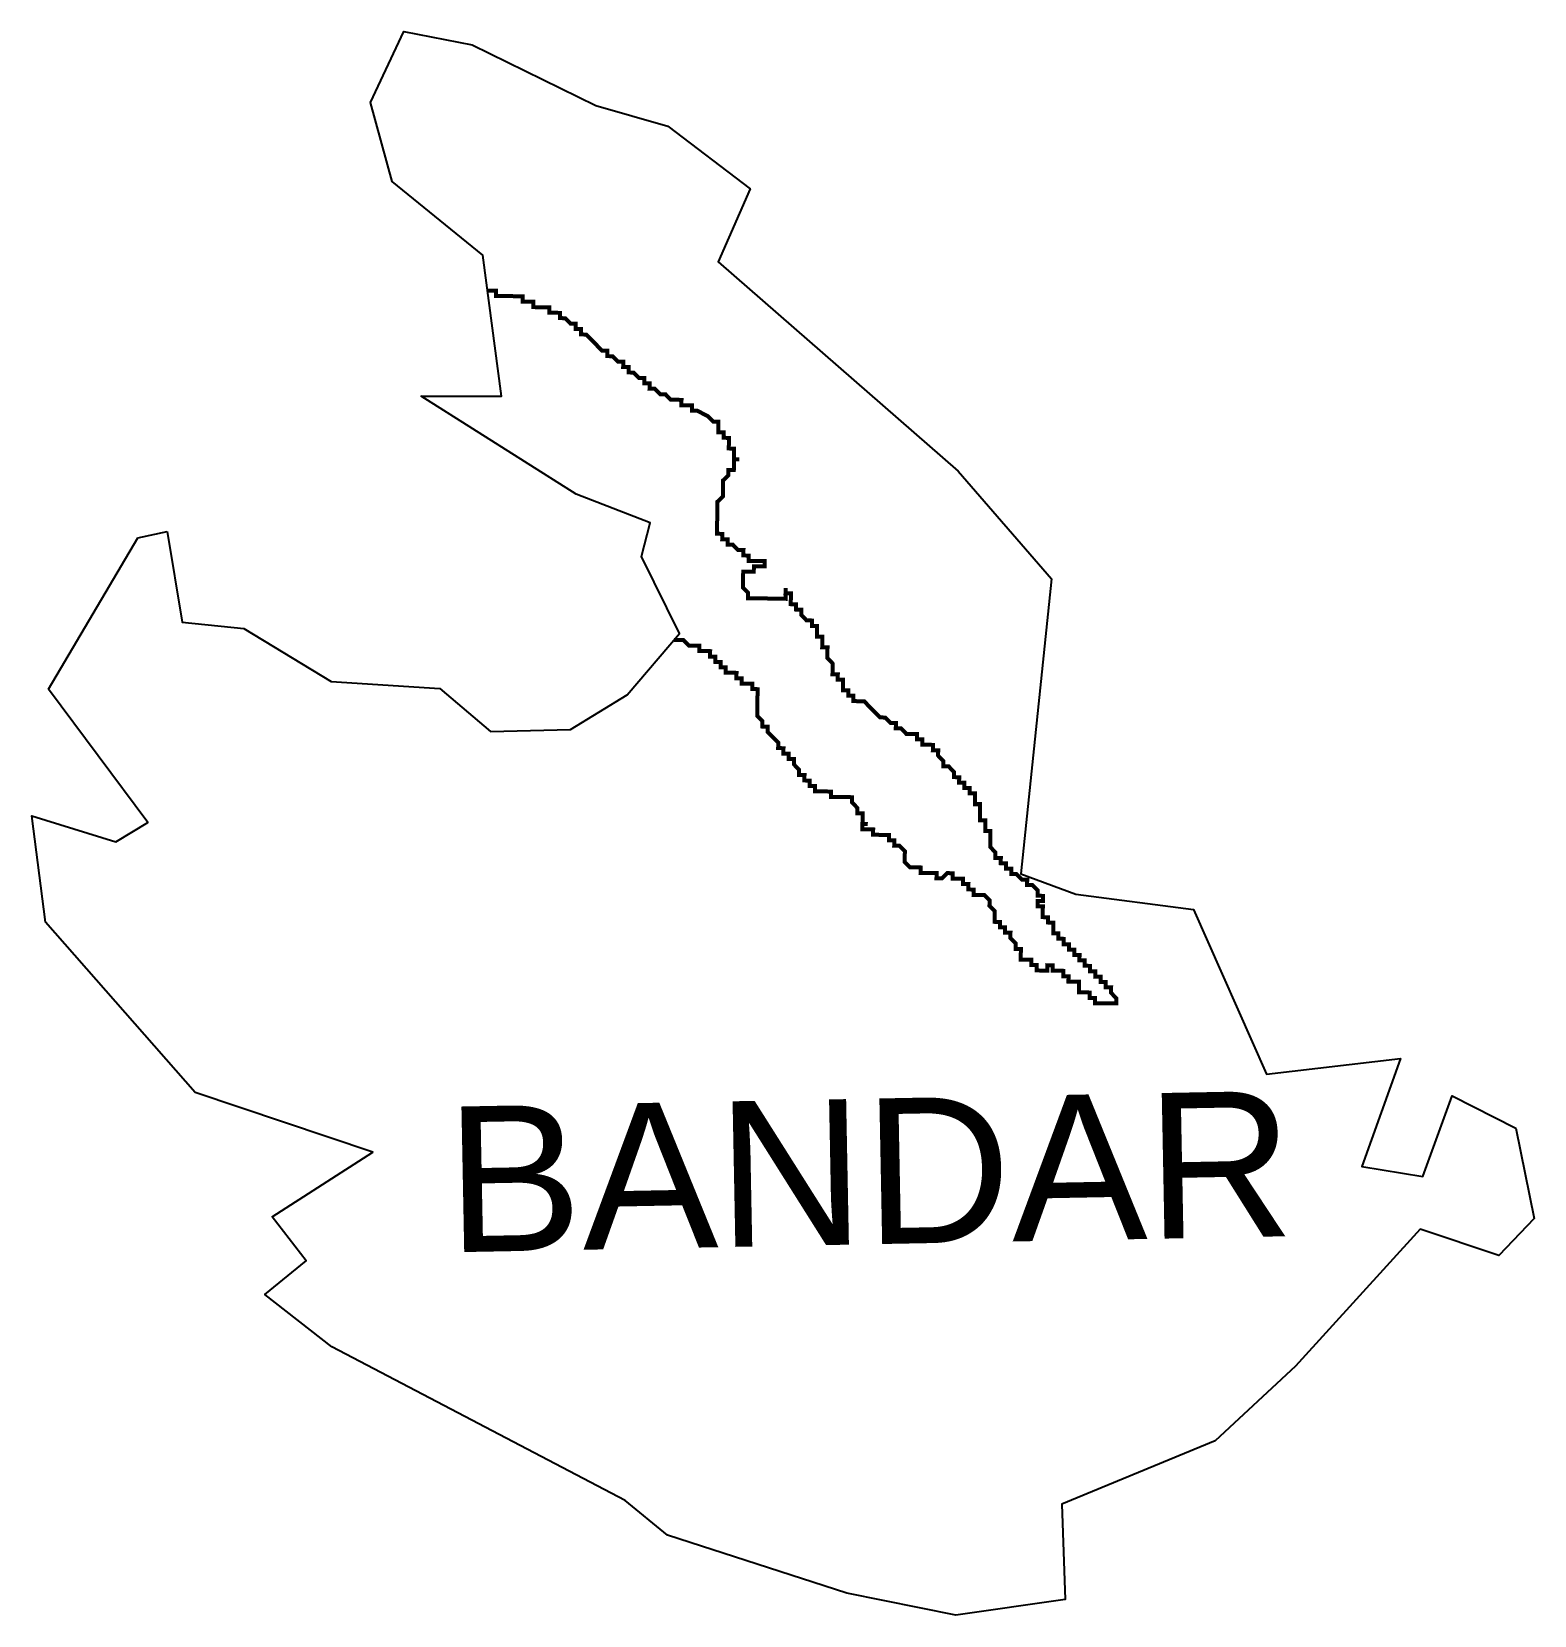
# Model space of a CAD drawing. Header units: metres. Extents: x 265480 to 266603, y 2158756 to 2159939.
import ezdxf

# ---------------------------------------------------------------- set-up
doc = ezdxf.new("R2010")
doc.units = ezdxf.units.M
for name, color, linetype in [('HAZARDS LINE', 1, 'Continuous'), ('village', 3, 'Continuous'), ('VILLAGE NAME', 250, 'Continuous')]:
    doc.layers.add(name, color=color, linetype=linetype)
doc.styles.get("Standard").update_dxf_attribs({"font": 'simplex.shx'})

msp = doc.modelspace()

# ---------------------------------------------------------------- linework, layer by layer
at = {"color": 3, "flags": 128}
msp.add_lwpolyline([(265559.5, 2159561.3), (265581.3, 2159566.1)], dxfattribs=at)
at = {"layer": 'HAZARDS LINE', "lineweight": 18, "const_width": 2.99}
msp.add_lwpolyline([(265960.1, 2159485), (265967.2, 2159484.9), (265971.2, 2159480.8), (265975.1, 2159480.8), (265979.1, 2159480.7), (265979.1, 2159476.7), (265983.1, 2159476.7), (265987.1, 2159476.6), (265987, 2159472.6), (265991, 2159472.6), (265990.9, 2159468.6), (265994.9, 2159468.5), (265994.9, 2159464.6), (265998.8, 2159464.5), (265998.8, 2159460.5), (266002.8, 2159460.5), (266006.8, 2159460.4), (266006.7, 2159456.4), (266010.7, 2159456.4), (266010.6, 2159452.4), (266014.6, 2159452.3), (266018.6, 2159452.3), (266018.6, 2159448.3), (266022.6, 2159448.2), (266022.5, 2159444.2), (266022.4, 2159440.3), (266022.4, 2159436.3), (266022.3, 2159432.3), (266022.3, 2159428.3), (266026.2, 2159424.3), (266026.2, 2159420.3), (266030.1, 2159420.2), (266030.1, 2159416.2), (266034, 2159412.2), (266038, 2159408.2), (266037.9, 2159404.2), (266041.9, 2159404.1), (266041.8, 2159400.1), (266045.8, 2159400.1), (266045.8, 2159396.1), (266049.8, 2159396), (266049.7, 2159392), (266053.6, 2159388), (266053.6, 2159384), (266057.6, 2159384), (266057.5, 2159380), (266061.5, 2159379.9), (266061.4, 2159375.9), (266065.4, 2159375.9), (266065.4, 2159371.9), (266069.4, 2159371.8), (266073.4, 2159371.8), (266077.3, 2159371.7), (266077.3, 2159367.7), (266081.3, 2159367.7), (266085.3, 2159367.6), (266089.2, 2159367.6), (266093.2, 2159367.5), (266093.2, 2159363.5), (266097.1, 2159359.5), (266097.1, 2159355.5), (266101, 2159355.5), (266101, 2159351.5), (266100.9, 2159347.5), (266104.9, 2159347.4), (266100.9, 2159347.5), (266100.9, 2159343.5), (266104.9, 2159343.5), (266108.9, 2159343.4), (266108.8, 2159339.4), (266112.8, 2159339.4), (266116.8, 2159339.3), (266120.8, 2159339.3), (266120.7, 2159335.3), (266124.7, 2159335.2), (266124.6, 2159331.2), (266128.6, 2159331.2), (266132.6, 2159327.1), (266132.5, 2159323.1), (266132.4, 2159319.2), (266136.4, 2159315.1), (266140.4, 2159315.1), (266144.4, 2159315), (266144.3, 2159311), (266148.3, 2159311), (266152.3, 2159310.9), (266156.3, 2159310.9), (266156.2, 2159306.9), (266160.2, 2159306.8), (266164.2, 2159310.8), (266168.2, 2159310.7), (266168.2, 2159306.7), (266172.1, 2159306.7), (266176.1, 2159306.6), (266176.1, 2159302.6), (266180.1, 2159302.6), (266180, 2159298.6), (266184, 2159298.5), (266183.9, 2159294.5), (266187.9, 2159294.5), (266191.9, 2159294.4), (266195.9, 2159290.4), (266195.8, 2159286.4), (266199.7, 2159282.4), (266199.7, 2159278.4), (266199.6, 2159274.4), (266203.6, 2159274.3), (266203.6, 2159270.3), (266207.5, 2159270.3), (266207.5, 2159266.3), (266211.5, 2159266.3), (266211.4, 2159262.3), (266215.4, 2159258.2), (266215.3, 2159254.2), (266219.3, 2159254.2), (266219.2, 2159250.2), (266219.2, 2159246.2), (266223.2, 2159246.2), (266227.1, 2159246.1), (266227.1, 2159242.1), (266231.1, 2159242.1), (266231, 2159238.1), (266235, 2159238), (266239, 2159238), (266239.1, 2159242), (266243, 2159241.9), (266243, 2159237.9), (266247, 2159237.9), (266251, 2159237.8), (266250.9, 2159233.8), (266254.9, 2159233.8), (266254.8, 2159229.8), (266258.8, 2159229.7), (266262.8, 2159229.7), (266262.8, 2159225.7), (266262.7, 2159221.7), (266266.7, 2159221.7), (266270.7, 2159221.6), (266270.6, 2159217.6), (266274.6, 2159217.6), (266274.6, 2159213.6), (266278.5, 2159213.5), (266282.5, 2159213.5), (266286.5, 2159213.4), (266290.5, 2159213.4), (266290.6, 2159217.3), (266286.6, 2159221.4), (266286.7, 2159225.4), (266282.7, 2159225.4), (266282.7, 2159229.4), (266278.8, 2159229.5), (266278.8, 2159233.5), (266274.8, 2159233.5), (266274.9, 2159237.5), (266270.9, 2159237.5), (266270.9, 2159241.5), (266267, 2159241.6), (266267, 2159245.6), (266263, 2159245.6), (266263.1, 2159249.6), (266259.1, 2159249.7), (266259.1, 2159253.7), (266255.2, 2159253.7), (266255.2, 2159257.7), (266251.2, 2159257.7), (266251.3, 2159261.7), (266247.3, 2159261.8), (266247.3, 2159265.8), (266243.4, 2159265.8), (266243.4, 2159269.8), (266243.5, 2159273.8), (266239.5, 2159273.9), (266239.5, 2159277.8), (266235.6, 2159277.9), (266235.6, 2159281.9), (266235.7, 2159285.9), (266231.7, 2159285.9), (266231.7, 2159289.9), (266235.7, 2159289.9), (266235.8, 2159293.8), (266231.8, 2159293.9), (266231.8, 2159297.9), (266227.9, 2159301.9), (266223.9, 2159302), (266224, 2159306), (266220, 2159306), (266216, 2159310.1), (266212.1, 2159310.1), (266212.1, 2159314.1), (266208.1, 2159314.2), (266208.2, 2159318.1), (266204.2, 2159318.2), (266204.3, 2159322.2), (266200.3, 2159322.2), (266200.3, 2159326.2), (266196.4, 2159330.3), (266196.4, 2159334.2), (266196.5, 2159338.2), (266196.5, 2159342.2), (266192.6, 2159342.3), (266192.6, 2159346.3), (266192.7, 2159350.2), (266188.7, 2159350.3), (266188.7, 2159354.3), (266188.8, 2159358.3), (266188.8, 2159362.3), (266184.9, 2159362.3), (266184.9, 2159366.3), (266185, 2159370.3), (266181, 2159370.3), (266181, 2159374.3), (266177, 2159374.4), (266177.1, 2159378.4), (266173.1, 2159378.4), (266173.2, 2159382.4), (266169.2, 2159382.5), (266169.2, 2159386.4), (266165.3, 2159390.5), (266161.3, 2159390.5), (266161.4, 2159394.5), (266157.4, 2159398.6), (266157.5, 2159402.6), (266153.5, 2159402.6), (266153.6, 2159406.6), (266149.6, 2159406.7), (266145.6, 2159406.7), (266145.6, 2159410.7), (266141.7, 2159410.7), (266141.7, 2159414.7), (266137.7, 2159414.8), (266133.7, 2159414.8), (266129.8, 2159418.9), (266125.8, 2159418.9), (266125.9, 2159422.9), (266121.9, 2159423), (266118, 2159427), (266114, 2159427.1), (266110, 2159431.1), (266106.1, 2159435.1), (266102.2, 2159439.2), (266098.2, 2159439.2), (266094.2, 2159439.3), (266094.2, 2159443.3), (266090.3, 2159443.3), (266090.3, 2159447.3), (266086.3, 2159447.4), (266086.4, 2159451.4), (266086.4, 2159455.4), (266082.4, 2159455.4), (266082.5, 2159459.4), (266078.5, 2159459.4), (266078.6, 2159463.4), (266078.6, 2159467.4), (266074.7, 2159471.5), (266074.7, 2159475.4), (266074.8, 2159479.4), (266070.8, 2159479.5), (266070.9, 2159483.5), (266070.9, 2159487.5), (266066.9, 2159487.5), (266067, 2159491.5), (266067, 2159495.5), (266063.1, 2159495.5), (266063.1, 2159499.5), (266059.1, 2159499.6), (266055.2, 2159503.6), (266055.2, 2159507.6), (266051.3, 2159507.7), (266051.3, 2159511.6), (266047.3, 2159511.7), (266047.4, 2159515.7), (266047.4, 2159519.7), (266043.4, 2159519.7), (266043.5, 2159523.7), (266043.4, 2159519.7), (266043.4, 2159515.7), (266039.4, 2159515.8), (266035.4, 2159515.8), (266031.4, 2159515.9), (266027.4, 2159516), (266023.5, 2159516), (266019.5, 2159516.1), (266015.5, 2159516.1), (266015.5, 2159520.1), (266011.6, 2159524.1), (266011.7, 2159528.1), (266011.7, 2159532.1), (266011.8, 2159536.1), (266015.8, 2159536.1), (266019.7, 2159536), (266019.8, 2159540), (266023.8, 2159539.9), (266027.8, 2159539.9), (266027.8, 2159543.9), (266023.8, 2159543.9), (266019.9, 2159544), (266015.9, 2159544), (266015.9, 2159548), (266011.9, 2159548.1), (266012, 2159552.1), (266008, 2159552.1), (266004.1, 2159556.1), (266000.1, 2159556.2), (266000.1, 2159560.2), (265996.1, 2159560.2), (265996.2, 2159564.2), (265992.2, 2159564.3), (265992.3, 2159568.3), (265992.3, 2159572.3), (265992.4, 2159576.2), (265992.4, 2159580.2), (265992.5, 2159584.2), (265992.5, 2159588.2), (265996.6, 2159592.1), (265996.6, 2159596.1), (265996.7, 2159600.1), (265996.7, 2159604.1), (266000.8, 2159608), (266000.8, 2159612), (266004.8, 2159612), (266004.9, 2159615.9), (266004.9, 2159619.9), (266008.9, 2159619.9), (266004.9, 2159619.9), (266005, 2159623.9), (266005, 2159627.9), (266001, 2159628), (266001.1, 2159631.9), (266001.2, 2159635.9), (265997.2, 2159636), (265997.2, 2159640), (265993.2, 2159640), (265993.3, 2159644), (265993.3, 2159648), (265989.4, 2159648.1), (265985.4, 2159652.1), (265977.5, 2159656.2), (265973.5, 2159656.2), (265973.6, 2159660.2), (265969.6, 2159660.3), (265965.6, 2159660.3), (265965.7, 2159664.3), (265961.7, 2159664.4), (265957.7, 2159664.4), (265953.7, 2159668.5), (265949.8, 2159668.5), (265945.8, 2159672.6), (265941.8, 2159672.6), (265941.9, 2159676.6), (265937.9, 2159676.7), (265938, 2159680.6), (265934, 2159680.7), (265930, 2159684.7), (265926.1, 2159684.8), (265926.1, 2159688.8), (265922.1, 2159688.8), (265922.2, 2159692.8), (265918.2, 2159692.9), (265914.3, 2159696.9), (265910.3, 2159697), (265910.3, 2159701), (265906.3, 2159701), (265902.4, 2159705.1), (265898.5, 2159709.1), (265894.5, 2159713.1), (265890.6, 2159713.2), (265890.6, 2159717.2), (265886.6, 2159717.2), (265886.7, 2159721.2), (265882.7, 2159721.3), (265878.8, 2159725.3), (265874.8, 2159725.4), (265874.8, 2159729.3), (265870.8, 2159729.4), (265866.9, 2159729.5), (265866.9, 2159733.4), (265862.9, 2159733.5), (265858.9, 2159733.5), (265855, 2159733.6), (265855, 2159737.6), (265851, 2159737.6), (265847, 2159737.7), (265847.1, 2159741.7), (265843.1, 2159741.7), (265839.1, 2159741.8), (265835.1, 2159741.8), (265831.1, 2159741.9), (265827.2, 2159741.9), (265827.2, 2159745.9), (265823.2, 2159746), (265820.8, 2159746)], dxfattribs=at)
at = {"layer": 'village', "color": 3, "true_color": 0x00ff00}
for points in [[(265581.3, 2159566.1, 0), (265592.7, 2159498.3, 0), (265638.6, 2159493.6, 0), (265703.9, 2159454, 0), (265785.2, 2159448.6, 0), (265823, 2159416.5, 0), (265882.8, 2159418.1, 0), (265925.1, 2159443.9, 0), (265964.3, 2159489.9, 0), (265935.9, 2159547.3, 0), (265942.4, 2159572.4, 0), (265887, 2159593.8, 0), (265771.2, 2159667.1, 0), (265831.2, 2159667, 0), (265817.3, 2159772.3, 0), (265749.4, 2159827.5, 0), (265733.2, 2159886.4, 0), (265758.2, 2159939.4, 0), (265809.2, 2159929.6, 0), (265901.7, 2159884.2, 0), (265955.4, 2159868.7, 0), (266016.9, 2159822, 0), (265993.1, 2159767.4, 0), (266172.5, 2159611, 0), (266242.1, 2159530.6, 0), (266219.2, 2159310.3, 0), (266260.4, 2159295, 0), (266348.2, 2159283.6, 0), (266402.9, 2159160.7, 0), (266502.9, 2159172.4, 0), (266473.9, 2159091.6, 0), (266519.6, 2159084.1, 0), (266541.4, 2159144.5, 0), (266589, 2159120.2, 0), (266602.9, 2159052.7, 0)], [(266602.9, 2159052.7, 0), (266576.4, 2159025.1, 0), (266517.6, 2159044.9, 0), (266424.4, 2158942.4, 0), (266364.4, 2158886.8, 0), (266249.8, 2158839.4, 0), (266252.3, 2158768.2, 0), (266170.6, 2158756.4, 0), (266089.3, 2158772.9, 0), (265955.3, 2158816.3, 0), (265923.5, 2158842.2, 0), (265704.5, 2158956.8, 0), (265654.4, 2158996.1, 0), (265685.3, 2159021.1, 0), (265659.9, 2159054, 0), (265735.1, 2159102.4, 0), (265602.2, 2159146.8, 0), (265490.4, 2159274.2, 0), (265480.2, 2159353.6, 0), (265543.1, 2159334.2, 0), (265567, 2159348.5, 0), (265492.7, 2159448.2, 0), (265559.5, 2159561.3, 0)]]:
    msp.add_polyline3d(points, dxfattribs=at)

# ---------------------------------------------------------------- texts
at = {"layer": 'VILLAGE NAME', "insert": (265788.8, 2159136.2), "char_height": 108.748, "attachment_point": 1, "rotation": 1.1028}
msp.add_mtext_dynamic_manual_height_columns('{\\fArial|b0|i0|c0|p34;BANDAR}', width=726.929, gutter_width=543.7, heights=[0], dxfattribs=at)

doc.saveas('drawing.dxf')
